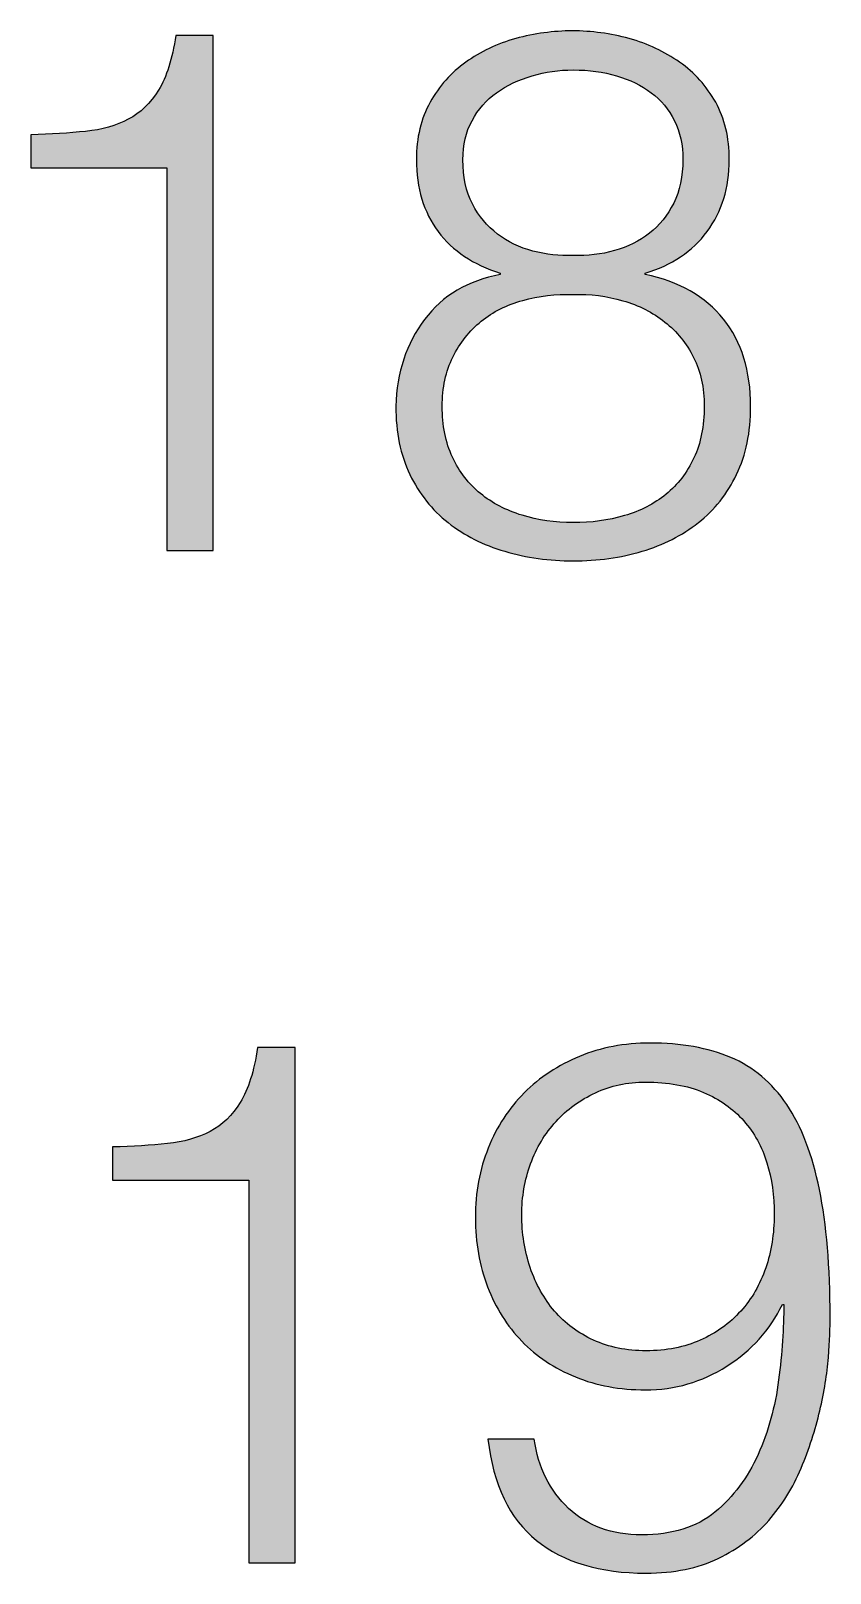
# Paper-space layout 'A3mask' of a CAD drawing. Extents: x 0 to 394, y 0 to 277.
# Drawn here: x 321.656 to 323.719, y 21.496 to 25.477 of the extents above; entities that cross this region are included whole.
import ezdxf
from ezdxf.enums import TextEntityAlignment as Align

# ---------------------------------------------------------------- set-up
doc = ezdxf.new("R2010")
doc.units = 0
doc.layers.get('0').update_dxf_attribs({"linetype": 'CONTINUOUS'})
doc.layers.get('Defpoints').update_dxf_attribs({"linetype": 'CONTINUOUS'})
doc.layers.add('JPP_Mask', color=7, linetype='CONTINUOUS')
doc.styles.add('JPP', font='arial.ttf')

# ---------------------------------------------------------------- blocks, each defined once
blk = doc.blocks.new('A3mask')
at = {"true_color": 0x004a91}
h = blk.add_hatch(color=154, dxfattribs=at)
edge = h.paths.add_edge_path()
edge.add_spline(control_points=[(322.1271, 24.8006), (322.1271, 25.1331), (322.1271, 25.4656), (322.1271, 25.4656), (322.1271, 25.4656), (322.1029, 25.4656), (322.0787, 25.4656)], knot_values=[3.5, 3.5, 3.5, 3.5, 4, 4, 4, 4.5, 4.5, 4.5, 4.5], degree=3, periodic=0)
edge.add_spline(control_points=[(322.0787, 25.4656), (322.0544, 25.4656), (322.0302, 25.4656), (322.0302, 25.4656), (322.0214, 25.4048), (322.0065, 25.3578), (321.9857, 25.3241), (321.9648, 25.2905), (321.9388, 25.2654), (321.9077, 25.2492)], knot_values=[1, 1, 1, 1, 1.5, 1.5, 1.5, 2.5, 2.5, 2.5, 3.5, 3.5, 3.5, 3.5], degree=3, periodic=0)
edge.add_spline(control_points=[(321.9077, 25.2492), (321.8766, 25.2325), (321.84, 25.2221), (321.7975, 25.2177)], knot_values=[0, 0, 0, 0, 1, 1, 1, 1], degree=3, periodic=0)
edge.add_spline(control_points=[(321.7975, 25.2177), (321.7551, 25.2133), (321.7078, 25.2105), (321.6561, 25.2091)], knot_values=[9, 9, 9, 9, 10, 10, 10, 10], degree=3, periodic=0)
edge.add_spline(control_points=[(321.6561, 25.2091), (321.6561, 25.2091), (321.6561, 25.1237), (321.6561, 25.1237), (321.6561, 25.1237), (321.7439, 25.1237), (321.8318, 25.1237)], knot_values=[7.5, 7.5, 7.5, 7.5, 8.5, 8.5, 8.5, 9, 9, 9, 9], degree=3, periodic=0)
edge.add_spline(control_points=[(321.8318, 25.1237), (321.9196, 25.1237), (322.0075, 25.1237), (322.0075, 25.1237), (322.0075, 25.1237), (322.0075, 24.8767), (322.0075, 24.6297)], knot_values=[6.5, 6.5, 6.5, 6.5, 7, 7, 7, 7.5, 7.5, 7.5, 7.5], degree=3, periodic=0)
edge.add_spline(control_points=[(322.0075, 24.6297), (322.0075, 24.3827), (322.0075, 24.1356), (322.0075, 24.1356), (322.0075, 24.1356), (322.0374, 24.1356), (322.0673, 24.1356)], knot_values=[5.5, 5.5, 5.5, 5.5, 6, 6, 6, 6.5, 6.5, 6.5, 6.5], degree=3, periodic=0)
edge.add_spline(control_points=[(322.0673, 24.1356), (322.0972, 24.1356), (322.1271, 24.1356), (322.1271, 24.1356), (322.1271, 24.1356), (322.1271, 24.4681), (322.1271, 24.8006)], knot_values=[4.5, 4.5, 4.5, 4.5, 5, 5, 5, 5.5, 5.5, 5.5, 5.5], degree=3, periodic=0)
h = blk.add_hatch(color=154, dxfattribs=at)
edge = h.paths.add_edge_path(flags=16)
edge.add_spline(control_points=[(323.1625, 24.9099), (323.1969, 24.9194), (323.2268, 24.9342), (323.2528, 24.9546), (323.2788, 24.9748), (323.2996, 25.0008), (323.3156, 25.0326), (323.3314, 25.0641), (323.3393, 25.1015), (323.3393, 25.1446), (323.3393, 25.1826), (323.3319, 25.216), (323.3175, 25.2453), (323.3029, 25.2745), (323.2829, 25.2986), (323.2576, 25.3174), (323.2321, 25.3364), (323.2024, 25.351), (323.1683, 25.3612), (323.134, 25.3712), (323.0967, 25.3763), (323.0561, 25.3763), (323.0194, 25.3763), (322.9839, 25.3712), (322.9499, 25.3612), (322.9155, 25.351), (322.8851, 25.3364), (322.8585, 25.3174), (322.832, 25.2986), (322.8107, 25.2745), (322.7949, 25.2453), (322.7791, 25.216), (322.7713, 25.1826), (322.7713, 25.1446), (322.7713, 25.1003), (322.7794, 25.0623), (322.7958, 25.0305), (322.8123, 24.9989), (322.8339, 24.973), (322.8606, 24.9528), (322.887, 24.9324), (322.9174, 24.9178), (322.9517, 24.9089), (322.9858, 24.9001), (323.0206, 24.8962), (323.0561, 24.8976), (323.093, 24.8962), (323.1285, 24.9004), (323.1625, 24.9099)], knot_values=[0, 0, 0, 0, 1, 1, 1, 2, 2, 2, 3, 3, 3, 4, 4, 4, 5, 5, 5, 6, 6, 6, 7, 7, 7, 8, 8, 8, 9, 9, 9, 10, 10, 10, 11, 11, 11, 12, 12, 12, 13, 13, 13, 14, 14, 14, 15, 15, 15, 16, 16, 16, 16], degree=3, periodic=0)
edge = h.paths.add_edge_path(flags=16)
edge.add_spline(control_points=[(323.1883, 24.2259), (323.2293, 24.2379), (323.2651, 24.2563), (323.2957, 24.2811), (323.3261, 24.3057), (323.35, 24.337), (323.3678, 24.375), (323.3854, 24.413), (323.3945, 24.4573), (323.3945, 24.5081), (323.3945, 24.5562), (323.3852, 24.5984), (323.3669, 24.6343), (323.3486, 24.6705), (323.3238, 24.7009), (323.2927, 24.7257), (323.2616, 24.7503), (323.2256, 24.7686), (323.1844, 24.7807), (323.1433, 24.7927), (323.1004, 24.7981), (323.0561, 24.7969), (323.0106, 24.7981), (322.9672, 24.793), (322.926, 24.7816), (322.8849, 24.7702), (322.849, 24.7522), (322.8186, 24.7276), (322.7882, 24.7027), (322.7638, 24.6721), (322.7455, 24.6352), (322.7272, 24.5986), (322.7179, 24.5562), (322.7179, 24.5081), (322.7179, 24.4587), (322.7267, 24.4149), (322.7446, 24.3769), (322.7622, 24.3391), (322.7863, 24.3075), (322.8167, 24.2829), (322.8471, 24.2581), (322.8828, 24.2396), (322.9241, 24.2268), (322.9652, 24.2143), (323.0092, 24.2078), (323.0561, 24.2078), (323.1029, 24.2078), (323.147, 24.2138), (323.1883, 24.2259)], knot_values=[0, 0, 0, 0, 1, 1, 1, 2, 2, 2, 3, 3, 3, 4, 4, 4, 5, 5, 5, 6, 6, 6, 7, 7, 7, 8, 8, 8, 9, 9, 9, 10, 10, 10, 11, 11, 11, 12, 12, 12, 13, 13, 13, 14, 14, 14, 15, 15, 15, 16, 16, 16, 16], degree=3, periodic=0)
edge = h.paths.add_edge_path()
edge.add_spline(control_points=[(323.4019, 24.9593), (323.3639, 24.908), (323.3108, 24.8723), (323.2423, 24.8519), (323.2423, 24.8519), (323.2423, 24.8482), (323.2423, 24.8482), (323.3298, 24.8303), (323.3968, 24.792), (323.4439, 24.7331), (323.4908, 24.6742), (323.5142, 24.5993), (323.5142, 24.5081), (323.5142, 24.4409), (323.5021, 24.3824), (323.478, 24.3323), (323.4539, 24.2822), (323.4209, 24.2407), (323.3792, 24.2078), (323.3374, 24.1748), (323.289, 24.1503), (323.2338, 24.1338), (323.1788, 24.1173), (323.1194, 24.109), (323.0561, 24.109), (322.9942, 24.109), (322.9352, 24.1173), (322.8796, 24.1338), (322.8237, 24.1503), (322.775, 24.1748), (322.7332, 24.2078), (322.6915, 24.2407), (322.6583, 24.2822), (322.6344, 24.3323), (322.6103, 24.3824), (322.5982, 24.4409), (322.5982, 24.5081), (322.6008, 24.5954), (322.6254, 24.6703), (322.6724, 24.7322), (322.7193, 24.7944), (322.7845, 24.8329), (322.868, 24.8482), (322.868, 24.8482), (322.868, 24.8519), (322.868, 24.8519), (322.7984, 24.8735), (322.7448, 24.9092), (322.7075, 24.9593), (322.6701, 25.0094), (322.6513, 25.0711), (322.6513, 25.1446), (322.6513, 25.2017), (322.6632, 25.2511), (322.6866, 25.2928), (322.71, 25.3346), (322.7409, 25.3691), (322.7787, 25.3963), (322.8167, 25.4236), (322.8599, 25.4438), (322.9079, 25.4573), (322.9561, 25.4705), (323.0048, 25.4772), (323.0542, 25.4772), (323.1036, 25.4772), (323.1523, 25.4705), (323.2006, 25.4573), (323.2486, 25.4438), (323.292, 25.4236), (323.3307, 25.3963), (323.3694, 25.3691), (323.4003, 25.3346), (323.424, 25.2928), (323.4474, 25.2511), (323.459, 25.2017), (323.459, 25.1446), (323.459, 25.0725), (323.44, 25.0105), (323.4019, 24.9593)], knot_values=[0, 0, 0, 0, 1, 1, 1, 2, 2, 2, 3, 3, 3, 4, 4, 4, 5, 5, 5, 6, 6, 6, 7, 7, 7, 8, 8, 8, 9, 9, 9, 10, 10, 10, 11, 11, 11, 12, 12, 12, 13, 13, 13, 14, 14, 14, 15, 15, 15, 16, 16, 16, 17, 17, 17, 18, 18, 18, 19, 19, 19, 20, 20, 20, 21, 21, 21, 22, 22, 22, 23, 23, 23, 24, 24, 24, 25, 25, 25, 26, 26, 26, 26], degree=3, periodic=0)
h = blk.add_hatch(color=154, dxfattribs=at)
edge = h.paths.add_edge_path()
edge.add_spline(control_points=[(322.3382, 22.188), (322.3382, 22.5205), (322.3382, 22.853), (322.3382, 22.853), (322.3382, 22.853), (322.314, 22.853), (322.2897, 22.853)], knot_values=[3.5, 3.5, 3.5, 3.5, 4, 4, 4, 4.5, 4.5, 4.5, 4.5], degree=3, periodic=0)
edge.add_spline(control_points=[(322.2897, 22.853), (322.2655, 22.853), (322.2413, 22.853), (322.2413, 22.853), (322.2324, 22.7922), (322.2176, 22.7451), (322.1967, 22.7115), (322.1759, 22.6779), (322.1499, 22.6528), (322.1188, 22.6366)], knot_values=[1, 1, 1, 1, 1.5, 1.5, 1.5, 2.5, 2.5, 2.5, 3.5, 3.5, 3.5, 3.5], degree=3, periodic=0)
edge.add_spline(control_points=[(322.1188, 22.6366), (322.0877, 22.6199), (322.0511, 22.6094), (322.0086, 22.605)], knot_values=[0, 0, 0, 0, 1, 1, 1, 1], degree=3, periodic=0)
edge.add_spline(control_points=[(322.0086, 22.605), (321.9662, 22.6006), (321.9189, 22.5978), (321.8671, 22.5964)], knot_values=[9, 9, 9, 9, 10, 10, 10, 10], degree=3, periodic=0)
edge.add_spline(control_points=[(321.8671, 22.5964), (321.8671, 22.5964), (321.8671, 22.5111), (321.8671, 22.5111), (321.8671, 22.5111), (321.955, 22.5111), (322.0428, 22.5111)], knot_values=[7.5, 7.5, 7.5, 7.5, 8.5, 8.5, 8.5, 9, 9, 9, 9], degree=3, periodic=0)
edge.add_spline(control_points=[(322.0428, 22.5111), (322.1307, 22.5111), (322.2185, 22.5111), (322.2185, 22.5111), (322.2185, 22.5111), (322.2185, 22.2641), (322.2185, 22.017)], knot_values=[6.5, 6.5, 6.5, 6.5, 7, 7, 7, 7.5, 7.5, 7.5, 7.5], degree=3, periodic=0)
edge.add_spline(control_points=[(322.2185, 22.017), (322.2185, 21.77), (322.2185, 21.523), (322.2185, 21.523), (322.2185, 21.523), (322.2485, 21.523), (322.2784, 21.523)], knot_values=[5.5, 5.5, 5.5, 5.5, 6, 6, 6, 6.5, 6.5, 6.5, 6.5], degree=3, periodic=0)
edge.add_spline(control_points=[(322.2784, 21.523), (322.3083, 21.523), (322.3382, 21.523), (322.3382, 21.523), (322.3382, 21.523), (322.3382, 21.8555), (322.3382, 22.188)], knot_values=[4.5, 4.5, 4.5, 4.5, 5, 5, 5, 5.5, 5.5, 5.5, 5.5], degree=3, periodic=0)
h = blk.add_hatch(color=154, dxfattribs=at)
edge = h.paths.add_edge_path()
edge.add_spline(control_points=[(323.7194, 22.1576), (323.7194, 22.2868), (323.7102, 22.3965), (323.6918, 22.4863)], knot_values=[19, 19, 19, 19, 20, 20, 20, 20], degree=3, periodic=0)
edge.add_spline(control_points=[(323.6918, 22.4863), (323.6735, 22.5763), (323.6455, 22.6493), (323.6074, 22.7059)], knot_values=[18, 18, 18, 18, 19, 19, 19, 19], degree=3, periodic=0)
edge.add_spline(control_points=[(323.6074, 22.7059), (323.5694, 22.7621), (323.5211, 22.8026), (323.4629, 22.8275)], knot_values=[17, 17, 17, 17, 18, 18, 18, 18], degree=3, periodic=0)
edge.add_spline(control_points=[(323.4629, 22.8275), (323.4047, 22.8521), (323.3349, 22.8646), (323.2539, 22.8646)], knot_values=[16, 16, 16, 16, 17, 17, 17, 17], degree=3, periodic=0)
edge.add_spline(control_points=[(323.2539, 22.8646), (323.1881, 22.8646), (323.1275, 22.853), (323.0726, 22.8302)], knot_values=[15, 15, 15, 15, 16, 16, 16, 16], degree=3, periodic=0)
edge.add_spline(control_points=[(323.0726, 22.8302), (323.0174, 22.8075), (322.9698, 22.7762), (322.9299, 22.7363), (322.89, 22.6964), (322.8589, 22.6489), (322.8369, 22.5937)], knot_values=[13, 13, 13, 13, 14, 14, 14, 15, 15, 15, 15], degree=3, periodic=0)
edge.add_spline(control_points=[(322.8369, 22.5937), (322.8146, 22.5387), (322.8037, 22.4789), (322.8037, 22.4141)], knot_values=[12, 12, 12, 12, 13, 13, 13, 13], degree=3, periodic=0)
edge.add_spline(control_points=[(322.8037, 22.4141), (322.8037, 22.3497), (322.8142, 22.29), (322.835, 22.2355), (322.8559, 22.181), (322.8854, 22.1342), (322.9234, 22.095)], knot_values=[10, 10, 10, 10, 11, 11, 11, 12, 12, 12, 12], degree=3, periodic=0)
edge.add_spline(control_points=[(322.9234, 22.095), (322.9612, 22.0556), (323.0076, 22.0249), (323.0621, 22.0027)], knot_values=[9, 9, 9, 9, 10, 10, 10, 10], degree=3, periodic=0)
edge.add_spline(control_points=[(323.0621, 22.0027), (323.1164, 21.9806), (323.1767, 21.9695), (323.2426, 21.9695)], knot_values=[8, 8, 8, 8, 9, 9, 9, 9], degree=3, periodic=0)
edge.add_spline(control_points=[(323.2426, 21.9695), (323.3186, 21.9695), (323.3885, 21.9897), (323.4525, 22.0303), (323.5165, 22.0709), (323.5643, 22.124), (323.5961, 22.1898)], knot_values=[6, 6, 6, 6, 7, 7, 7, 8, 8, 8, 8], degree=3, periodic=0)
edge.add_spline(control_points=[(323.5998, 22.1898), (323.5998, 22.1291), (323.5954, 22.0641), (323.5865, 21.9952)], knot_values=[4, 4, 4, 4, 5, 5, 5, 5], degree=3, periodic=0)
edge.add_spline(control_points=[(323.5865, 21.9952), (323.5775, 21.9261), (323.5599, 21.8619), (323.5332, 21.8023)], knot_values=[3, 3, 3, 3, 4, 4, 4, 4], degree=3, periodic=0)
edge.add_spline(control_points=[(323.5332, 21.8023), (323.5068, 21.7427), (323.4696, 21.6933), (323.4221, 21.6541), (323.3745, 21.6149), (323.3115, 21.5951), (323.2331, 21.5951)], knot_values=[1, 1, 1, 1, 2, 2, 2, 3, 3, 3, 3], degree=3, periodic=0)
edge.add_spline(control_points=[(323.2331, 21.5951), (323.1558, 21.5951), (323.0927, 21.6181), (323.044, 21.6636)], knot_values=[0, 0, 0, 0, 1, 1, 1, 1], degree=3, periodic=0)
edge.add_spline(control_points=[(323.044, 21.6636), (322.9953, 21.7093), (322.9659, 21.7686), (322.9557, 21.8422)], knot_values=[29, 29, 29, 29, 30, 30, 30, 30], degree=3, periodic=0)
edge.add_spline(control_points=[(322.9557, 21.8422), (322.9557, 21.8422), (322.836, 21.8422), (322.836, 21.8422), (322.8499, 21.7243), (322.8916, 21.6374), (322.9612, 21.581)], knot_values=[27, 27, 27, 27, 28, 28, 28, 29, 29, 29, 29], degree=3, periodic=0)
edge.add_spline(control_points=[(322.9612, 21.581), (323.031, 21.5246), (323.1254, 21.4963), (323.2444, 21.4963)], knot_values=[26, 26, 26, 26, 27, 27, 27, 27], degree=3, periodic=0)
edge.add_spline(control_points=[(323.2444, 21.4963), (323.3166, 21.4963), (323.3787, 21.5091), (323.4307, 21.5344), (323.4826, 21.5597), (323.526, 21.5924), (323.5608, 21.6322), (323.5956, 21.6721), (323.6234, 21.7171), (323.6443, 21.7672)], knot_values=[23, 23, 23, 23, 24, 24, 24, 25, 25, 25, 26, 26, 26, 26], degree=3, periodic=0)
edge.add_spline(control_points=[(323.6443, 21.7672), (323.6654, 21.8171), (323.6814, 21.8665), (323.6928, 21.9155)], knot_values=[22, 22, 22, 22, 23, 23, 23, 23], degree=3, periodic=0)
edge.add_spline(control_points=[(323.6928, 21.9155), (323.7044, 21.9642), (323.7116, 22.0101), (323.7148, 22.0532)], knot_values=[21, 21, 21, 21, 22, 22, 22, 22], degree=3, periodic=0)
edge.add_spline(control_points=[(323.7148, 22.0532), (323.7178, 22.0961), (323.7194, 22.1309), (323.7194, 22.1576)], knot_values=[20, 20, 20, 20, 21, 21, 21, 21], degree=3, periodic=0)
edge = h.paths.add_edge_path(flags=16)
edge.add_spline(control_points=[(323.5749, 22.4218), (323.5749, 22.3724), (323.5678, 22.3265), (323.5531, 22.284), (323.5385, 22.2416), (323.5172, 22.2045), (323.4887, 22.1729)], knot_values=[1, 1, 1, 1, 2, 2, 2, 3, 3, 3, 3], degree=3, periodic=0)
edge.add_spline(control_points=[(323.4887, 22.1729), (323.4601, 22.1411), (323.4253, 22.1161), (323.3841, 22.0978)], knot_values=[0, 0, 0, 0, 1, 1, 1, 1], degree=3, periodic=0)
edge.add_spline(control_points=[(323.3841, 22.0978), (323.343, 22.0794), (323.2964, 22.0702), (323.2444, 22.0702)], knot_values=[15, 15, 15, 15, 16, 16, 16, 16], degree=3, periodic=0)
edge.add_spline(control_points=[(323.2444, 22.0702), (323.1939, 22.0702), (323.1484, 22.0794), (323.1085, 22.0978), (323.0686, 22.1161), (323.0352, 22.1411), (323.0078, 22.1729)], knot_values=[13, 13, 13, 13, 14, 14, 14, 15, 15, 15, 15], degree=3, periodic=0)
edge.add_spline(control_points=[(323.0078, 22.1729), (322.9807, 22.2045), (322.9598, 22.2418), (322.9452, 22.2849), (322.9306, 22.3281), (322.9234, 22.3735), (322.9234, 22.4218)], knot_values=[11, 11, 11, 11, 12, 12, 12, 13, 13, 13, 13], degree=3, periodic=0)
edge.add_spline(control_points=[(322.9234, 22.4218), (322.9234, 22.4673), (322.9308, 22.5111), (322.9461, 22.5528)], knot_values=[10, 10, 10, 10, 11, 11, 11, 11], degree=3, periodic=0)
edge.add_spline(control_points=[(322.9461, 22.5528), (322.9612, 22.5946), (322.9833, 22.631), (323.0118, 22.6621)], knot_values=[9, 9, 9, 9, 10, 10, 10, 10], degree=3, periodic=0)
edge.add_spline(control_points=[(323.0118, 22.6621), (323.0401, 22.6932), (323.0739, 22.7178), (323.1134, 22.7363)], knot_values=[8, 8, 8, 8, 9, 9, 9, 9], degree=3, periodic=0)
edge.add_spline(control_points=[(323.1134, 22.7363), (323.1526, 22.7546), (323.1957, 22.7637), (323.2426, 22.7637)], knot_values=[7, 7, 7, 7, 8, 8, 8, 8], degree=3, periodic=0)
edge.add_spline(control_points=[(323.2426, 22.7637), (323.3008, 22.7637), (323.3509, 22.7549), (323.3926, 22.7372)], knot_values=[6, 6, 6, 6, 7, 7, 7, 7], degree=3, periodic=0)
edge.add_spline(control_points=[(323.3926, 22.7372), (323.4344, 22.7194), (323.4689, 22.695), (323.4963, 22.6639)], knot_values=[5, 5, 5, 5, 6, 6, 6, 6], degree=3, periodic=0)
edge.add_spline(control_points=[(323.4963, 22.6639), (323.5235, 22.6329), (323.5434, 22.5969), (323.5562, 22.5556)], knot_values=[4, 4, 4, 4, 5, 5, 5, 5], degree=3, periodic=0)
edge.add_spline(control_points=[(323.5562, 22.5556), (323.5687, 22.5146), (323.5749, 22.4698), (323.5749, 22.4218)], knot_values=[3, 3, 3, 3, 4, 4, 4, 4], degree=3, periodic=0)
at = {"layer": 'Defpoints', "color": 154, "true_color": 0x004a91}
for points, knots in [([(321.7975, 25.2177), (321.84, 25.2221), (321.8766, 25.2325), (321.9077, 25.2492), (321.9388, 25.2654), (321.9648, 25.2905), (321.9857, 25.3241), (322.0065, 25.3578), (322.0214, 25.4048), (322.0302, 25.4656), (322.0302, 25.4656), (322.1271, 25.4656), (322.1271, 25.4656), (322.1271, 25.4656), (322.1271, 24.1356), (322.1271, 24.1356), (322.1271, 24.1356), (322.0075, 24.1356), (322.0075, 24.1356), (322.0075, 24.1356), (322.0075, 25.1237), (322.0075, 25.1237), (322.0075, 25.1237), (321.6561, 25.1237), (321.6561, 25.1237), (321.6561, 25.1237), (321.6561, 25.2091), (321.6561, 25.2091), (321.7078, 25.2105), (321.7551, 25.2133), (321.7975, 25.2177)], [0, 0, 0, 0, 1, 1, 1, 2, 2, 2, 3, 3, 3, 4, 4, 4, 5, 5, 5, 6, 6, 6, 7, 7, 7, 8, 8, 8, 9, 9, 9, 10, 10, 10, 10]), ([(323.4019, 24.9593), (323.3639, 24.908), (323.3108, 24.8723), (323.2423, 24.8519), (323.2423, 24.8519), (323.2423, 24.8482), (323.2423, 24.8482), (323.3298, 24.8303), (323.3968, 24.792), (323.4439, 24.7331), (323.4908, 24.6742), (323.5142, 24.5993), (323.5142, 24.5081), (323.5142, 24.4409), (323.5021, 24.3824), (323.478, 24.3323), (323.4539, 24.2822), (323.4209, 24.2407), (323.3792, 24.2078), (323.3374, 24.1748), (323.289, 24.1503), (323.2338, 24.1338), (323.1788, 24.1173), (323.1194, 24.109), (323.0561, 24.109), (322.9942, 24.109), (322.9352, 24.1173), (322.8796, 24.1338), (322.8237, 24.1503), (322.775, 24.1748), (322.7332, 24.2078), (322.6915, 24.2407), (322.6583, 24.2822), (322.6344, 24.3323), (322.6103, 24.3824), (322.5982, 24.4409), (322.5982, 24.5081), (322.6008, 24.5954), (322.6254, 24.6703), (322.6724, 24.7322), (322.7193, 24.7944), (322.7845, 24.8329), (322.868, 24.8482), (322.868, 24.8482), (322.868, 24.8519), (322.868, 24.8519), (322.7984, 24.8735), (322.7448, 24.9092), (322.7075, 24.9593), (322.6701, 25.0094), (322.6513, 25.0711), (322.6513, 25.1446), (322.6513, 25.2017), (322.6632, 25.2511), (322.6866, 25.2928), (322.71, 25.3346), (322.7409, 25.3691), (322.7787, 25.3963), (322.8167, 25.4236), (322.8599, 25.4438), (322.9079, 25.4573), (322.9561, 25.4705), (323.0048, 25.4772), (323.0542, 25.4772), (323.1036, 25.4772), (323.1523, 25.4705), (323.2006, 25.4573), (323.2486, 25.4438), (323.292, 25.4236), (323.3307, 25.3963), (323.3694, 25.3691), (323.4003, 25.3346), (323.424, 25.2928), (323.4474, 25.2511), (323.459, 25.2017), (323.459, 25.1446), (323.459, 25.0725), (323.44, 25.0105), (323.4019, 24.9593)], [0, 0, 0, 0, 1, 1, 1, 2, 2, 2, 3, 3, 3, 4, 4, 4, 5, 5, 5, 6, 6, 6, 7, 7, 7, 8, 8, 8, 9, 9, 9, 10, 10, 10, 11, 11, 11, 12, 12, 12, 13, 13, 13, 14, 14, 14, 15, 15, 15, 16, 16, 16, 17, 17, 17, 18, 18, 18, 19, 19, 19, 20, 20, 20, 21, 21, 21, 22, 22, 22, 23, 23, 23, 24, 24, 24, 25, 25, 25, 26, 26, 26, 26]), ([(323.1625, 24.9099), (323.1969, 24.9194), (323.2268, 24.9342), (323.2528, 24.9546), (323.2788, 24.9748), (323.2996, 25.0008), (323.3156, 25.0326), (323.3314, 25.0641), (323.3393, 25.1015), (323.3393, 25.1446), (323.3393, 25.1826), (323.3319, 25.216), (323.3175, 25.2453), (323.3029, 25.2745), (323.2829, 25.2986), (323.2576, 25.3174), (323.2321, 25.3364), (323.2024, 25.351), (323.1683, 25.3612), (323.134, 25.3712), (323.0967, 25.3763), (323.0561, 25.3763), (323.0194, 25.3763), (322.9839, 25.3712), (322.9499, 25.3612), (322.9155, 25.351), (322.8851, 25.3364), (322.8585, 25.3174), (322.832, 25.2986), (322.8107, 25.2745), (322.7949, 25.2453), (322.7791, 25.216), (322.7713, 25.1826), (322.7713, 25.1446), (322.7713, 25.1003), (322.7794, 25.0623), (322.7958, 25.0305), (322.8123, 24.9989), (322.8339, 24.973), (322.8606, 24.9528), (322.887, 24.9324), (322.9174, 24.9178), (322.9517, 24.9089), (322.9858, 24.9001), (323.0206, 24.8962), (323.0561, 24.8976), (323.093, 24.8962), (323.1285, 24.9004), (323.1625, 24.9099)], [0, 0, 0, 0, 1, 1, 1, 2, 2, 2, 3, 3, 3, 4, 4, 4, 5, 5, 5, 6, 6, 6, 7, 7, 7, 8, 8, 8, 9, 9, 9, 10, 10, 10, 11, 11, 11, 12, 12, 12, 13, 13, 13, 14, 14, 14, 15, 15, 15, 16, 16, 16, 16]), ([(323.1883, 24.2259), (323.2293, 24.2379), (323.2651, 24.2563), (323.2957, 24.2811), (323.3261, 24.3057), (323.35, 24.337), (323.3678, 24.375), (323.3854, 24.413), (323.3945, 24.4573), (323.3945, 24.5081), (323.3945, 24.5562), (323.3852, 24.5984), (323.3669, 24.6343), (323.3486, 24.6705), (323.3238, 24.7009), (323.2927, 24.7257), (323.2616, 24.7503), (323.2256, 24.7686), (323.1844, 24.7807), (323.1433, 24.7927), (323.1004, 24.7981), (323.0561, 24.7969), (323.0106, 24.7981), (322.9672, 24.793), (322.926, 24.7816), (322.8849, 24.7702), (322.849, 24.7522), (322.8186, 24.7276), (322.7882, 24.7027), (322.7638, 24.6721), (322.7455, 24.6352), (322.7272, 24.5986), (322.7179, 24.5562), (322.7179, 24.5081), (322.7179, 24.4587), (322.7267, 24.4149), (322.7446, 24.3769), (322.7622, 24.3391), (322.7863, 24.3075), (322.8167, 24.2829), (322.8471, 24.2581), (322.8828, 24.2396), (322.9241, 24.2268), (322.9652, 24.2143), (323.0092, 24.2078), (323.0561, 24.2078), (323.1029, 24.2078), (323.147, 24.2138), (323.1883, 24.2259)], [0, 0, 0, 0, 1, 1, 1, 2, 2, 2, 3, 3, 3, 4, 4, 4, 5, 5, 5, 6, 6, 6, 7, 7, 7, 8, 8, 8, 9, 9, 9, 10, 10, 10, 11, 11, 11, 12, 12, 12, 13, 13, 13, 14, 14, 14, 15, 15, 15, 16, 16, 16, 16]), ([(322.0086, 22.605), (322.0511, 22.6094), (322.0877, 22.6199), (322.1188, 22.6366), (322.1499, 22.6528), (322.1759, 22.6779), (322.1967, 22.7115), (322.2176, 22.7451), (322.2324, 22.7922), (322.2413, 22.853), (322.2413, 22.853), (322.3382, 22.853), (322.3382, 22.853), (322.3382, 22.853), (322.3382, 21.523), (322.3382, 21.523), (322.3382, 21.523), (322.2185, 21.523), (322.2185, 21.523), (322.2185, 21.523), (322.2185, 22.5111), (322.2185, 22.5111), (322.2185, 22.5111), (321.8671, 22.5111), (321.8671, 22.5111), (321.8671, 22.5111), (321.8671, 22.5964), (321.8671, 22.5964), (321.9189, 22.5978), (321.9662, 22.6006), (322.0086, 22.605)], [0, 0, 0, 0, 1, 1, 1, 2, 2, 2, 3, 3, 3, 4, 4, 4, 5, 5, 5, 6, 6, 6, 7, 7, 7, 8, 8, 8, 9, 9, 9, 10, 10, 10, 10]), ([(323.044, 21.6636), (323.0927, 21.6181), (323.1558, 21.5951), (323.2331, 21.5951), (323.3115, 21.5951), (323.3745, 21.6149), (323.4221, 21.6541), (323.4696, 21.6933), (323.5068, 21.7427), (323.5332, 21.8023), (323.5599, 21.8619), (323.5775, 21.9261), (323.5865, 21.9952), (323.5954, 22.0641), (323.5998, 22.1291), (323.5998, 22.1898), (323.5998, 22.1898), (323.5961, 22.1898), (323.5961, 22.1898), (323.5643, 22.124), (323.5165, 22.0709), (323.4525, 22.0303), (323.3885, 21.9897), (323.3186, 21.9695), (323.2426, 21.9695), (323.1767, 21.9695), (323.1164, 21.9806), (323.0621, 22.0027), (323.0076, 22.0249), (322.9612, 22.0556), (322.9234, 22.095), (322.8854, 22.1342), (322.8559, 22.181), (322.835, 22.2355), (322.8142, 22.29), (322.8037, 22.3497), (322.8037, 22.4141), (322.8037, 22.4789), (322.8146, 22.5387), (322.8369, 22.5937), (322.8589, 22.6489), (322.89, 22.6964), (322.9299, 22.7363), (322.9698, 22.7762), (323.0174, 22.8075), (323.0726, 22.8302), (323.1275, 22.853), (323.1881, 22.8646), (323.2539, 22.8646), (323.3349, 22.8646), (323.4047, 22.8521), (323.4629, 22.8275), (323.5211, 22.8026), (323.5694, 22.7621), (323.6074, 22.7059), (323.6455, 22.6493), (323.6735, 22.5763), (323.6918, 22.4863), (323.7102, 22.3965), (323.7194, 22.2868), (323.7194, 22.1576), (323.7194, 22.1309), (323.7178, 22.0961), (323.7148, 22.0532), (323.7116, 22.0101), (323.7044, 21.9642), (323.6928, 21.9155), (323.6814, 21.8665), (323.6654, 21.8171), (323.6443, 21.7672), (323.6234, 21.7171), (323.5956, 21.6721), (323.5608, 21.6322), (323.526, 21.5924), (323.4826, 21.5597), (323.4307, 21.5344), (323.3787, 21.5091), (323.3166, 21.4963), (323.2444, 21.4963), (323.1254, 21.4963), (323.031, 21.5246), (322.9612, 21.581), (322.8916, 21.6374), (322.8499, 21.7243), (322.836, 21.8422), (322.836, 21.8422), (322.9557, 21.8422), (322.9557, 21.8422), (322.9659, 21.7686), (322.9953, 21.7093), (323.044, 21.6636)], [0, 0, 0, 0, 1, 1, 1, 2, 2, 2, 3, 3, 3, 4, 4, 4, 5, 5, 5, 6, 6, 6, 7, 7, 7, 8, 8, 8, 9, 9, 9, 10, 10, 10, 11, 11, 11, 12, 12, 12, 13, 13, 13, 14, 14, 14, 15, 15, 15, 16, 16, 16, 17, 17, 17, 18, 18, 18, 19, 19, 19, 20, 20, 20, 21, 21, 21, 22, 22, 22, 23, 23, 23, 24, 24, 24, 25, 25, 25, 26, 26, 26, 27, 27, 27, 28, 28, 28, 29, 29, 29, 30, 30, 30, 30]), ([(323.3841, 22.0978), (323.4253, 22.1161), (323.4601, 22.1411), (323.4887, 22.1729), (323.5172, 22.2045), (323.5385, 22.2416), (323.5531, 22.284), (323.5678, 22.3265), (323.5749, 22.3724), (323.5749, 22.4218), (323.5749, 22.4698), (323.5687, 22.5146), (323.5562, 22.5556), (323.5434, 22.5969), (323.5235, 22.6329), (323.4963, 22.6639), (323.4689, 22.695), (323.4344, 22.7194), (323.3926, 22.7372), (323.3509, 22.7549), (323.3008, 22.7637), (323.2426, 22.7637), (323.1957, 22.7637), (323.1526, 22.7546), (323.1134, 22.7363), (323.0739, 22.7178), (323.0401, 22.6932), (323.0118, 22.6621), (322.9833, 22.631), (322.9612, 22.5946), (322.9461, 22.5528), (322.9308, 22.5111), (322.9234, 22.4673), (322.9234, 22.4218), (322.9234, 22.3735), (322.9306, 22.3281), (322.9452, 22.2849), (322.9598, 22.2418), (322.9807, 22.2045), (323.0078, 22.1729), (323.0352, 22.1411), (323.0686, 22.1161), (323.1085, 22.0978), (323.1484, 22.0794), (323.1939, 22.0702), (323.2444, 22.0702), (323.2964, 22.0702), (323.343, 22.0794), (323.3841, 22.0978)], [0, 0, 0, 0, 1, 1, 1, 2, 2, 2, 3, 3, 3, 4, 4, 4, 5, 5, 5, 6, 6, 6, 7, 7, 7, 8, 8, 8, 9, 9, 9, 10, 10, 10, 11, 11, 11, 12, 12, 12, 13, 13, 13, 14, 14, 14, 15, 15, 15, 16, 16, 16, 16])]:
    blk.add_open_spline(points, degree=3, knots=knots, dxfattribs=at)
at = {"color": 7, "style": 'JPP'}
for tag, p in [('Client', (361.62, 56.35)), ('Project1', (361.62, 44.1)), ('Project2', (361.62, 40.425)), ('Project3', (361.62, 36.75)), ('Title1', (361.62, 28.175)), ('Title2', (361.62, 24.5)), ('Title3', (361.62, 20.825)), ('Status', (308.7, 3.675))]:
    blk.add_attdef(tag, text='', height=1.7, dxfattribs=at).set_placement(p, align=Align.MIDDLE_LEFT)
at = {"color": 2, "style": 'JPP'}
for tag, p in [('Scale', (322.175, 12.25)), ('Checked', (366.275, 12.25)), ('Drawn', (344.225, 12.25)), ('Date', (388.325, 12.25))]:
    blk.add_attdef(tag, text='', height=1, dxfattribs=at).set_placement(p, align=Align.MIDDLE_CENTER)
at = {"color": 6, "style": 'JPP'}
for tag, p in [('Ref', (352.8, 3.675)), ('DrgNo.', (373.38, 3.675))]:
    blk.add_attdef(tag, text='', height=2, dxfattribs=at).set_placement(p, align=Align.MIDDLE_LEFT)
blk.add_attdef('Rev', text='', height=2, dxfattribs=at).set_placement((390.1746, 3.675), align=Align.MIDDLE_CENTER)

psp = doc.layouts.new('A3mask')

# ---------------------------------------------------------------- block references
at = {"layer": 'JPP_Mask'}
psp.add_blockref('A3mask', (0, 0), dxfattribs=at)

doc.saveas('drawing.dxf')
